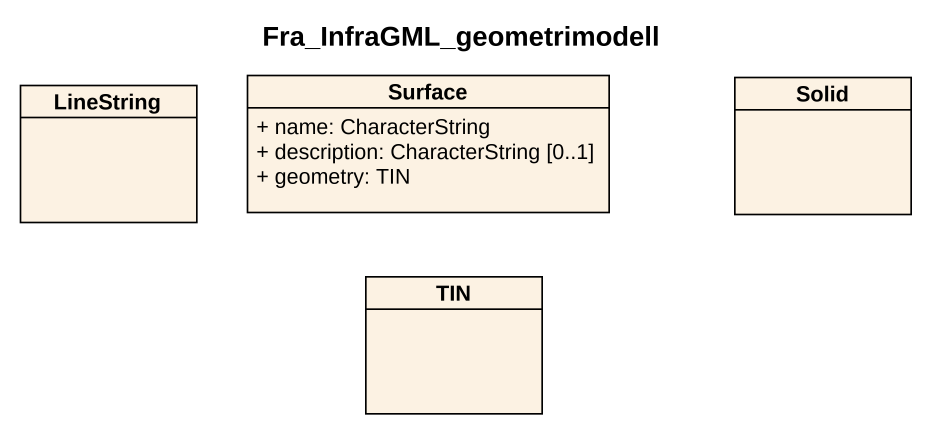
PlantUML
@startuml
title Fra_InfraGML_geometrimodell
hide circle
hide empty members
skinparam classAttributeIconSize 0
class Surface {
  + name: CharacterString
  + description: CharacterString [0..1]
  + geometry: TIN
}
class Solid
class LineString
class TIN
@enduml
